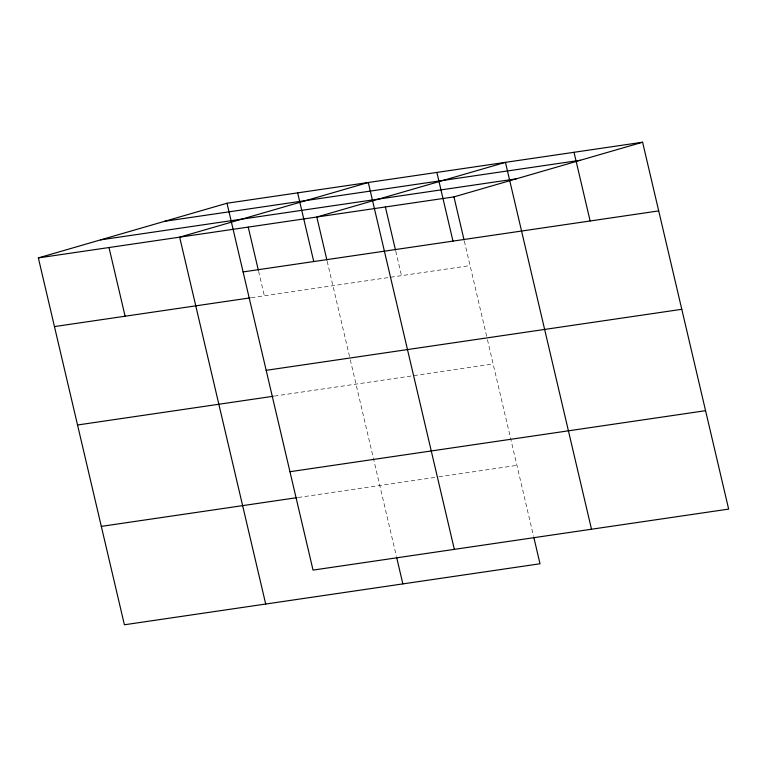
<?xml version="1.0" encoding="UTF-8"?>
<svg xmlns="http://www.w3.org/2000/svg" width="767" height="767" viewBox="0 0 767 767"><rect width="100%" height="100%" fill="white"/><g stroke="black" fill="none" stroke-linecap="round" stroke-linejoin="round"><path stroke-width="0.58" stroke-dasharray="3.83 2.88" d="M251.336 297.692L470.075 265.583M274.423 396.088L493.152 363.98M298.2 497.476L437.717 476.997M438.897 476.825L516.929 465.368M464.342 241.135L487.179 338.515M487.448 339.676L533.496 535.989M395.762 251.202L401.496 275.65M327.183 261.269L350.03 358.649M350.298 359.809L396.347 556.123M258.613 271.336L264.347 295.784"/><path stroke-width="1.15" d="M533.765 537.14L540.016 563.764L124.398 624.779L38.35 257.904L226.984 203.236L642.602 142.221L728.65 509.096L313.041 570.102L226.984 203.236M38.35 257.904L453.959 196.898L642.602 142.221M164.742 221.27L580.351 160.265M100.602 239.86L516.21 178.855M243.101 271.921L658.709 210.906M54.457 326.589L250.157 297.864M266.178 370.317L681.786 309.302M77.544 424.995L273.234 396.271M289.955 471.705L705.573 410.69M101.321 526.383L297.011 497.649M574.023 152.288L590.13 220.973M591.501 529.23L505.453 162.355L316.809 217.032L326.915 260.099M453.959 196.898L464.064 239.966M436.874 172.422L452.981 241.106M385.389 206.965L395.484 250.032M454.342 549.364L368.294 182.488L179.66 237.166L265.708 604.041M396.616 557.273L402.857 583.898M297.644 192.862L313.751 261.547M248.23 227.099L258.335 270.166M109 247.54L125.117 316.225"/></g></svg>
